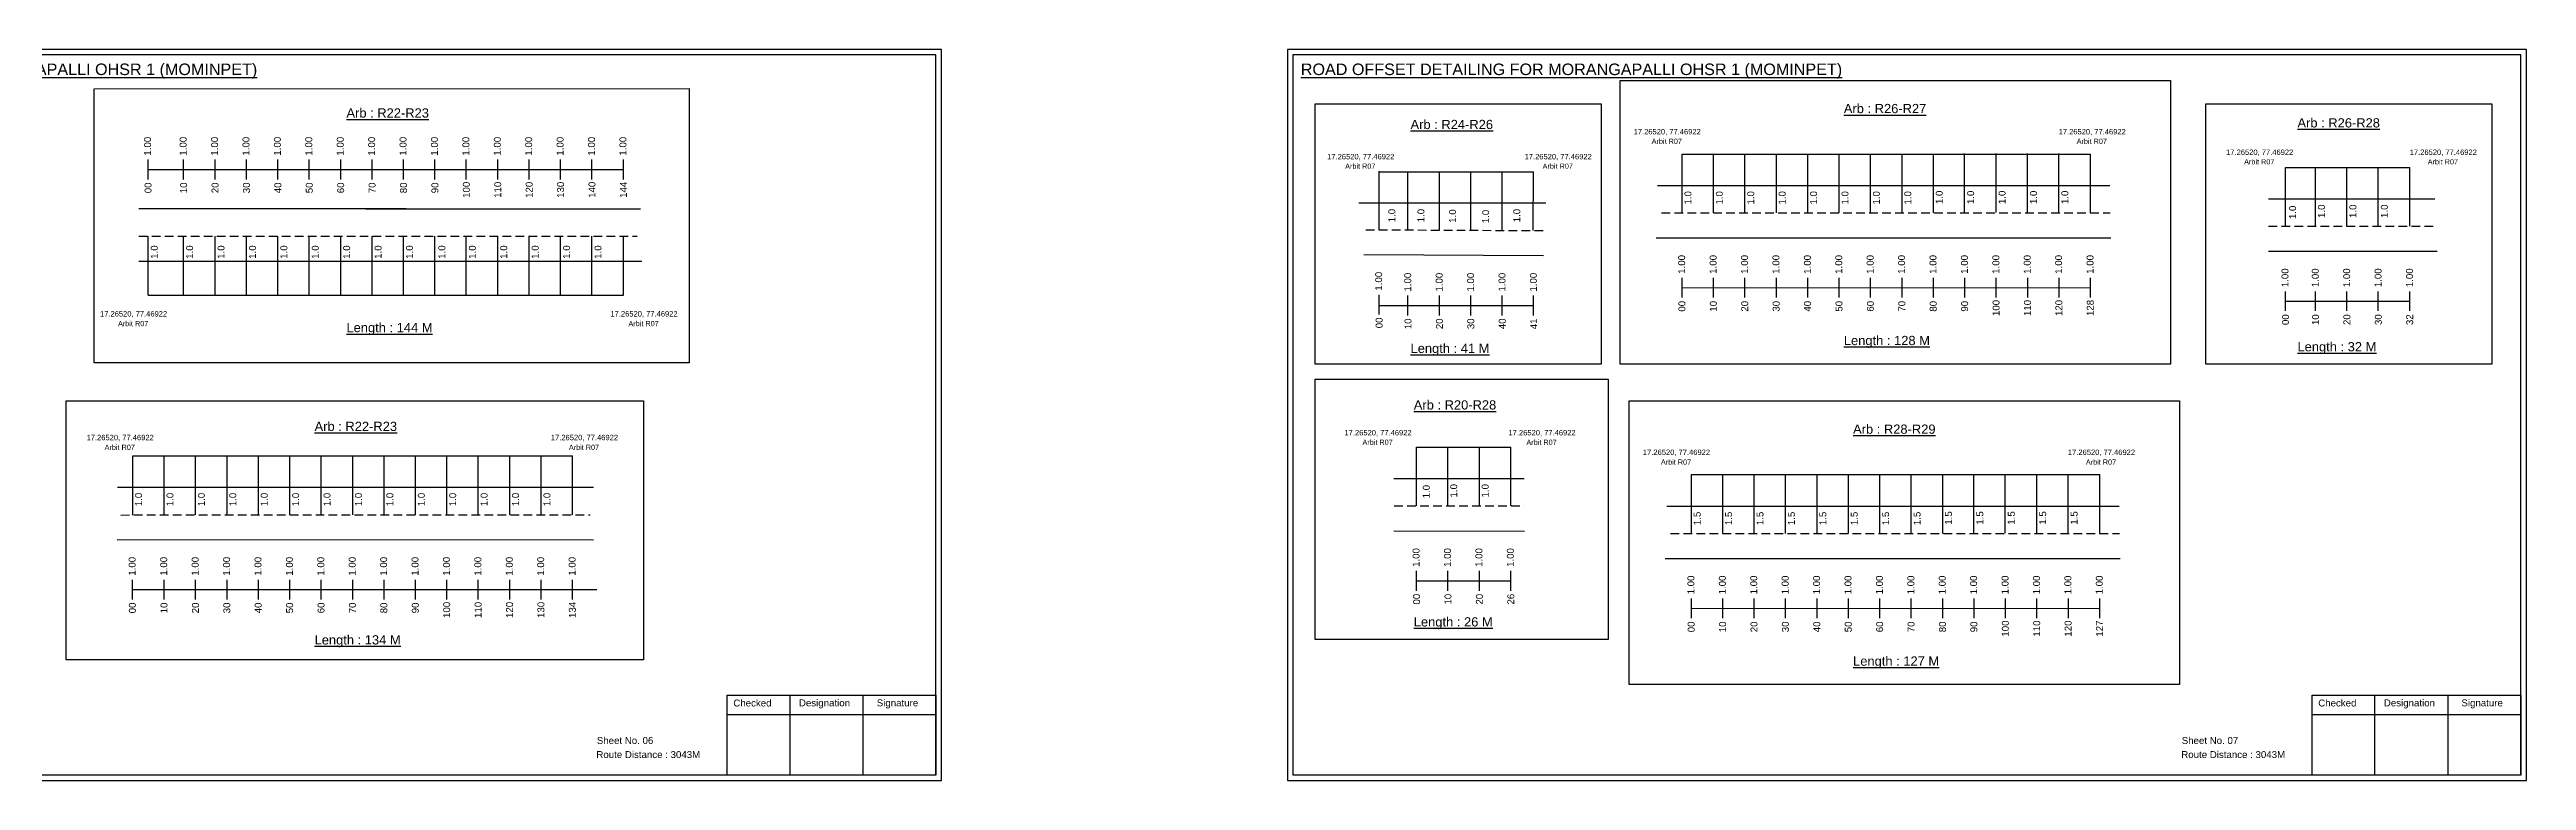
# Model space of a CAD drawing. Header units: inches. Extents: x -117 to 51867, y -12715 to 3423.
# Drawn here: x 40317 to 41390, y -1573 to -1256 of the extents above; entities that cross this region are included whole.
import ezdxf

# ---------------------------------------------------------------- set-up
doc = ezdxf.new("R2010")
doc.units = ezdxf.units.IN
doc.header["$MEASUREMENT"] = 0
doc.linetypes.add('DASHED2', pattern=[0.375, 0.25, -0.125])
for name, color, linetype in [('PDF_Geometry', 7, 'Continuous'), ('PDF_Text', 5, 'Continuous'), ('pipe', 5, 'Continuous')]:
    doc.layers.add(name, color=color, linetype=linetype)
doc.styles.add('PDF Arial', font='arial.ttf')
doc.styles.get("Standard").update_dxf_attribs({"font": 'arial.ttf'})

msp = doc.modelspace()

# ---------------------------------------------------------------- linework, layer by layer
at = {"color": 217, "true_color": 0x93278f}
for p, q in [((40359.8, -1312.1), (40359.8, -1303.5)), ((40359.8, -1307.8), (40565.6, -1307.8)), ((40375.2, -1312.1), (40375.2, -1303.5)), ((40388.8, -1312.1), (40388.8, -1303.5)), ((40402.4, -1312.1), (40402.4, -1303.5)), ((40416, -1312.1), (40416, -1303.5)), ((40429.6, -1312.1), (40429.6, -1303.5)), ((40443.2, -1312.1), (40443.2, -1303.5)), ((40456.8, -1312.1), (40456.8, -1303.5)), ((40470.4, -1312.1), (40470.4, -1303.5)), ((40484, -1312.1), (40484, -1303.5)), ((40497.6, -1312.1), (40497.6, -1303.5)), ((40511.2, -1312.1), (40511.2, -1303.5)), ((40524.8, -1312.1), (40524.8, -1303.5)), ((40538.4, -1312.1), (40538.4, -1303.5)), ((40552, -1312.1), (40552, -1303.5)), ((40565.6, -1312.1), (40565.6, -1303.5)), ((41024, -1363.3), (41024, -1354.8)), ((41024, -1359.1), (41200.8, -1359)), ((41037.6, -1363.3), (41037.6, -1354.8)), ((41051.2, -1363.3), (41051.2, -1354.8)), ((41064.8, -1363.3), (41064.8, -1354.8)), ((41078.4, -1363.3), (41078.4, -1354.8)), ((41092, -1363.3), (41092, -1354.8)), ((41105.6, -1363.3), (41105.6, -1354.8)), ((41119.2, -1363.3), (41119.2, -1354.8)), ((41132.8, -1363.3), (41132.8, -1354.8)), ((41146.4, -1363.3), (41146.4, -1354.8)), ((41160, -1363.3), (41160, -1354.8)), ((41173.6, -1363.3), (41173.6, -1354.8)), ((41187.2, -1363.3), (41187.2, -1354.8)), ((41200.8, -1363.3), (41200.8, -1354.8)), ((41285.2, -1369.1), (41285.2, -1360.6)), ((41298.2, -1369.1), (41298.2, -1360.6)), ((41311.8, -1369.1), (41311.8, -1360.6)), ((41325.4, -1369.1), (41325.4, -1360.6)), ((41339, -1369.1), (41339, -1360.6)), ((40892.8, -1370.6), (40892.8, -1362.1)), ((40892.8, -1366.7), (40959.7, -1366.7)), ((40905.3, -1371), (40905.3, -1362.4)), ((40918.9, -1371), (40918.9, -1362.4)), ((40932.5, -1371), (40932.5, -1362.4)), ((40946.1, -1371), (40946.1, -1362.4)), ((40959.7, -1371), (40959.7, -1362.4)), ((41285.2, -1364.9), (41339, -1364.8)), ((40353.1, -1494.1), (40353.1, -1485.6)), ((40353.1, -1489.8), (40554.1, -1489.8)), ((40366.8, -1494.1), (40366.8, -1485.6)), ((40380.4, -1494.1), (40380.4, -1485.6)), ((40394, -1494.1), (40394, -1485.6)), ((40407.6, -1494.1), (40407.6, -1485.6)), ((40421.2, -1494.1), (40421.2, -1485.6)), ((40434.8, -1494.1), (40434.8, -1485.6)), ((40448.4, -1494.1), (40448.4, -1485.6)), ((40462, -1494.1), (40462, -1485.6)), ((40475.6, -1494.1), (40475.6, -1485.6)), ((40489.2, -1494.1), (40489.2, -1485.6)), ((40502.8, -1494.1), (40502.8, -1485.6)), ((40516.4, -1494.1), (40516.4, -1485.6)), ((40530, -1494.1), (40530, -1485.6)), ((40543.6, -1494.1), (40543.6, -1485.6)), ((40909, -1490.3), (40909, -1481.7)), ((40909, -1486), (40949.8, -1486)), ((40922.6, -1490.3), (40922.6, -1481.7)), ((40936.2, -1490.3), (40936.2, -1481.7)), ((40949.8, -1490.3), (40949.8, -1481.7)), ((41028, -1502.2), (41028, -1493.7)), ((41028, -1498), (41204.8, -1497.9)), ((41041.6, -1502.2), (41041.6, -1493.7)), ((41055.2, -1502.2), (41055.2, -1493.7)), ((41068.8, -1502.2), (41068.8, -1493.7)), ((41082.4, -1502.2), (41082.4, -1493.7)), ((41096, -1502.2), (41096, -1493.7)), ((41109.6, -1502.2), (41109.6, -1493.7)), ((41123.2, -1502.2), (41123.2, -1493.7)), ((41136.8, -1502.2), (41136.8, -1493.7)), ((41150.4, -1502.2), (41150.4, -1493.7)), ((41164, -1502.2), (41164, -1493.7)), ((41177.6, -1502.2), (41177.6, -1493.7)), ((41191.2, -1502.2), (41191.2, -1493.7)), ((41204.8, -1502.2), (41204.8, -1493.7))]:
    msp.add_line(p, q, dxfattribs=at)
at = {"color": 5}
for p, q in [((41024, -1301.1), (41200.8, -1301.1)), ((41285.2, -1306.9), (41339, -1306.9)), ((40892.8, -1308.8), (40959.7, -1308.8)), ((40359.8, -1362.2), (40565.6, -1362.2)), ((40353.2, -1431.9), (40543.6, -1431.9)), ((40909, -1428.1), (40949.8, -1428.1)), ((41028, -1440), (41204.8, -1440))]:
    msp.add_line(p, q, dxfattribs=at)
for p, q in [((41024, -1326.6), (41024, -1301.1)), ((41037.6, -1326.6), (41037.6, -1301.1)), ((41051.2, -1326.6), (41051.2, -1301.1)), ((41064.8, -1326.6), (41064.8, -1301.1)), ((41078.4, -1326.6), (41078.4, -1301.1)), ((41092, -1326.6), (41092, -1301.1)), ((41105.6, -1326.6), (41105.6, -1301.1)), ((41119.2, -1326.6), (41119.2, -1301.1)), ((41132.8, -1326.6), (41132.8, -1301.1)), ((41146.3, -1326.4), (41146.3, -1300.9)), ((41159.9, -1326.4), (41159.9, -1300.9)), ((41173.5, -1326.4), (41173.5, -1300.9)), ((41187.1, -1326.4), (41187.1, -1300.9)), ((41200.8, -1326.6), (41200.8, -1301.1)), ((41285.2, -1332.4), (41285.2, -1306.9)), ((41298.2, -1332.4), (41298.2, -1306.9)), ((41311.8, -1332.4), (41311.8, -1306.9)), ((41325.4, -1332.4), (41325.4, -1306.9)), ((41339, -1332.4), (41339, -1306.9)), ((40892.8, -1334), (40892.8, -1308.5)), ((40905.3, -1334.1), (40905.3, -1308.8)), ((40918.9, -1334.1), (40918.9, -1308.8)), ((40932.5, -1334), (40932.5, -1308.8)), ((40946.1, -1334.3), (40946.1, -1308.8)), ((40959.5, -1334.3), (40959.7, -1308.8)), ((41013.3, -1314.7), (41209.1, -1314.7)), ((40471.6, -1324.8), (40355.8, -1324.8)), ((40454.1, -1324.8), (40573, -1324.8)), ((40965, -1322.4), (40884, -1322.4)), ((41277.9, -1320.5), (41349.9, -1320.5)), ((40359.8, -1362.2), (40359.8, -1336.7)), ((40375.2, -1362.2), (40375.2, -1336.7)), ((40388.8, -1362.2), (40388.8, -1336.7)), ((40402.4, -1362.2), (40402.4, -1336.7)), ((40416, -1362.2), (40416, -1336.7)), ((40429.6, -1362.2), (40429.6, -1336.7)), ((40443.2, -1362.2), (40443.2, -1336.7)), ((40456.8, -1362.2), (40456.8, -1336.7)), ((40470.4, -1362.2), (40470.4, -1336.7)), ((40484, -1362.2), (40484, -1336.7)), ((40497.6, -1362.2), (40497.6, -1336.7)), ((40511.2, -1362.2), (40511.2, -1336.7)), ((40524.8, -1362.2), (40524.8, -1336.7)), ((40538.4, -1362.2), (40538.4, -1336.7)), ((40552, -1362.2), (40552, -1336.7)), ((40565.6, -1362.2), (40565.6, -1336.7)), ((41012.7, -1337.4), (41209.6, -1337.4)), ((40355.8, -1347.5), (40573.6, -1347.5)), ((40886.2, -1344.6), (40964, -1345.1)), ((41277.9, -1343.2), (41350.9, -1343.2)), ((40353.2, -1457.5), (40353.2, -1431.9)), ((40366.8, -1457.4), (40366.8, -1431.9)), ((40380.4, -1457.4), (40380.4, -1431.9)), ((40394, -1457.4), (40394, -1431.9)), ((40407.6, -1457.4), (40407.6, -1431.9)), ((40421.2, -1457.4), (40421.2, -1431.9)), ((40434.8, -1457.4), (40434.8, -1431.9)), ((40448.4, -1457.4), (40448.4, -1431.9)), ((40462, -1457.4), (40462, -1431.9)), ((40475.6, -1457.4), (40475.6, -1431.9)), ((40489.2, -1457.4), (40489.2, -1431.9)), ((40502.8, -1457.4), (40502.8, -1431.9)), ((40516.4, -1457.4), (40516.4, -1431.9)), ((40530, -1457.4), (40530, -1431.9)), ((40543.6, -1457.4), (40543.6, -1431.9)), ((40909, -1453.6), (40909, -1428.1)), ((40922.6, -1453.6), (40922.6, -1428.1)), ((40936.2, -1453.6), (40936.2, -1428.1)), ((40949.8, -1453.6), (40949.8, -1428.1)), ((40346.6, -1445.5), (40552.7, -1445.5)), ((40899.1, -1441.7), (40955.6, -1441.7)), ((41028, -1465.5), (41028, -1440)), ((41041.6, -1465.5), (41041.6, -1440)), ((41055.2, -1465.5), (41055.2, -1440)), ((41068.8, -1465.5), (41068.8, -1440)), ((41082.4, -1465.5), (41082.4, -1440)), ((41096, -1465.5), (41096, -1440)), ((41109.6, -1465.5), (41109.6, -1440)), ((41123.2, -1465.5), (41123.2, -1440)), ((41136.8, -1465.5), (41136.8, -1440)), ((41150.3, -1465.4), (41150.3, -1439.8)), ((41163.9, -1465.4), (41163.9, -1439.8)), ((41177.5, -1465.4), (41177.5, -1439.8)), ((41191.1, -1465.4), (41191.1, -1439.8)), ((41204.8, -1465.5), (41204.8, -1440)), ((41017.3, -1453.7), (41213.2, -1453.7)), ((40346.5, -1468.1), (40552.7, -1468.2)), ((40899.1, -1464.4), (40955.8, -1464.5)), ((41016.7, -1476.3), (41213.6, -1476.3))]:
    msp.add_line(p, q)
at = {"linetype": 'DASHED2', "ltscale": 15}
for p, q in [((41015, -1326.6), (41209.3, -1326.6)), ((40355.8, -1336.7), (40571.5, -1336.7)), ((40887, -1333.9), (40965.2, -1334.3)), ((41277.9, -1332.4), (41350.4, -1332.4)), ((40348, -1457.5), (40551.2, -1457.4)), ((40899.3, -1453.6), (40955.6, -1453.6)), ((41019, -1465.5), (41213.3, -1465.5))]:
    msp.add_line(p, q, dxfattribs=at)
for points in [[(40336.5, -1272.8), (40594.1, -1272.7), (40594.1, -1391.6), (40336.5, -1391.6)], [(40865.1, -1279.4), (40988.9, -1279.4), (40988.9, -1392.1), (40865.1, -1392.1)], [(41250.7, -1279.4), (41374.5, -1279.4), (41374.5, -1392.1), (41250.7, -1392.1)], [(40865.1, -1398.7), (40991.9, -1398.7), (40991.9, -1511.4), (40865.1, -1511.4)], [(40324.4, -1408), (40574.3, -1408), (40574.3, -1520.3), (40324.4, -1520.3)]]:
    msp.add_lwpolyline(points, close=True)
at = {"layer": 'PDF_Geometry'}
for points in [[(40166.9, -1255.8), (40166.9, -1572.5), (40703.4, -1572.5), (40703.4, -1255.8)], [(40169.2, -1258.1), (40169.2, -1570.1), (40700.9, -1570.1), (40700.9, -1258.1)], [(40853.1, -1255.8), (40853.1, -1572.5), (41389.5, -1572.5), (41389.5, -1255.8)], [(40855.4, -1258.1), (40855.4, -1570.1), (41387.1, -1570.1), (41387.1, -1258.1)]]:
    msp.add_lwpolyline(points, close=True, dxfattribs=at)
at = {"layer": 'PDF_Geometry', "color": 242, "true_color": 0xcc1f26}
for points in [[(40700.9, -1570.2), (40610.6, -1570.2), (40610.6, -1535.6), (40700.9, -1535.6)], [(41387.1, -1570.2), (41296.8, -1570.2), (41296.8, -1535.6), (41387.1, -1535.6)]]:
    msp.add_lwpolyline(points, close=True, dxfattribs=at)
for points in [[(40610.6, -1544), (40700.9, -1544)], [(40637.6, -1535.6), (40637.6, -1570.2)], [(40669.3, -1535.6), (40669.3, -1570.2)], [(41296.8, -1544), (41387.1, -1544)], [(41323.8, -1535.6), (41323.8, -1570.2)], [(41355.5, -1535.6), (41355.5, -1570.2)]]:
    msp.add_lwpolyline(points, dxfattribs=at)
at = {"layer": 'pipe', "color": 0}
for points in [[(40997.1, -1269.2), (41235.4, -1269.2), (41235.4, -1392.1), (40997.1, -1392.1)], [(41001.1, -1408.1), (41239.4, -1408.1), (41239.4, -1531), (41001.1, -1531)]]:
    msp.add_lwpolyline(points, close=True, dxfattribs=at)

# ---------------------------------------------------------------- texts
at = {"color": 242, "true_color": 0xcd2027}
for s, height, p in [('%%UROAD OFFSET DETAILING FOR MORANGAPALLI OHSR 1 (MOMINPET)', 5, (40172.7, -1266.9)), ('%%UROAD OFFSET DETAILING FOR MORANGAPALLI OHSR 1 (MOMINPET)', 5, (40858.9, -1266.9)), ('%%UArb : R22-R23', 4, (40445.7, -1285.3)), ('%%UArb : R24-R26', 4, (40906.4, -1290.3)), ('%%UArb : R26-R27', 4, (41094, -1283.4)), ('%%UArb : R26-R28', 4, (41290.4, -1289.6)), ('%%ULength : 144 M', 4, (40445.7, -1378.3)), ('%%ULength : 41 M', 4, (40906.4, -1387.3)), ('%%ULength : 128 M', 4, (41094, -1383.9)), ('%%ULength : 32 M', 4, (41290.4, -1386.6)), ('%%UArb : R20-R28', 4, (40907.8, -1411.8)), ('%%UArb : R22-R23', 4, (40431.9, -1421.1)), ('%%UArb : R28-R29', 4, (41098, -1422.3)), ('%%ULength : 134 M', 4, (40431.9, -1513.6)), ('%%ULength : 26 M', 4, (40907.8, -1505.8)), ('%%ULength : 127 M', 4, (41098, -1522.8))]:
    msp.add_text(s, height=height, dxfattribs=at).set_placement(p)
at = {"color": 217, "true_color": 0x93278f}
for s, p in [('1.00', (40361.1, -1301.8)), ('1.00', (40376.5, -1301.8)), ('1.00', (40390.1, -1301.8)), ('1.00', (40403.7, -1301.8)), ('1.00', (40417.3, -1301.8)), ('1.00', (40430.9, -1301.8)), ('1.00', (40444.5, -1301.8)), ('1.00', (40458.1, -1301.8)), ('1.00', (40471.7, -1301.8)), ('1.00', (40485.3, -1301.8)), ('1.00', (40498.9, -1301.8)), ('1.00', (40512.5, -1301.8)), ('1.00', (40526.1, -1301.8)), ('1.00', (40539.7, -1301.8)), ('1.00', (40553.3, -1301.8)), ('1.00', (40566.9, -1301.8)), ('00', (40361.3, -1318.1)), ('10', (40376.7, -1318.1)), ('20', (40390.3, -1318.1)), ('30', (40403.9, -1318.1)), ('40', (40417.5, -1318.1)), ('50', (40431.1, -1318.1)), ('60', (40444.7, -1318.1)), ('70', (40458.3, -1318.1)), ('80', (40471.9, -1318.1)), ('90', (40485.5, -1318.1)), ('100', (40499.1, -1320.1)), ('110', (40512.7, -1320.1)), ('120', (40526.3, -1320.1)), ('130', (40539.9, -1320.1)), ('140', (40553.5, -1320.1)), ('144', (40567.1, -1320.1)), ('1.00', (41025.3, -1353)), ('1.00', (41038.9, -1353)), ('1.00', (41052.5, -1353)), ('1.00', (41066.1, -1353)), ('1.00', (41079.7, -1353)), ('1.00', (41093.3, -1353)), ('1.00', (41106.9, -1353)), ('1.00', (41120.5, -1353)), ('1.00', (41134.1, -1353)), ('1.00', (41147.7, -1353)), ('1.00', (41161.3, -1353)), ('1.00', (41174.9, -1353)), ('1.00', (41188.5, -1353)), ('1.00', (41202.1, -1353)), ('1.00', (41286.5, -1358.8)), ('1.00', (41299.6, -1358.8)), ('1.00', (41313.2, -1358.8)), ('1.00', (41326.8, -1358.8)), ('1.00', (41340.4, -1358.8)), ('1.00', (40894.1, -1360.3)), ('1.00', (40906.7, -1360.7)), ('1.00', (40920.3, -1360.7)), ('1.00', (40933.9, -1360.7)), ('1.00', (40947.5, -1360.7)), ('1.00', (40961.1, -1360.7)), ('00', (40894.3, -1376.6)), ('10', (40906.8, -1377)), ('20', (40920.4, -1377)), ('30', (40934, -1377)), ('40', (40947.6, -1377)), ('41', (40961.2, -1377)), ('00', (41025.4, -1369.4)), ('10', (41039, -1369.4)), ('20', (41052.6, -1369.4)), ('30', (41066.2, -1369.4)), ('40', (41079.8, -1369.4)), ('50', (41093.4, -1369.4)), ('60', (41107, -1369.4)), ('70', (41120.6, -1369.4)), ('80', (41134.2, -1369.4)), ('90', (41147.8, -1369.4)), ('100', (41161.4, -1371.3)), ('110', (41175, -1371.3)), ('120', (41188.6, -1371.3)), ('128', (41202.2, -1371.3)), ('00', (41286.7, -1375.2)), ('10', (41299.7, -1375.2)), ('20', (41313.3, -1375.2)), ('30', (41326.9, -1375.2)), ('32', (41340.5, -1375.2)), ('1.00', (40354.4, -1483.8)), ('1.00', (40368.1, -1483.8)), ('1.00', (40381.7, -1483.8)), ('1.00', (40395.3, -1483.8)), ('1.00', (40408.9, -1483.8)), ('1.00', (40422.5, -1483.8)), ('1.00', (40436.1, -1483.8)), ('1.00', (40449.7, -1483.8)), ('1.00', (40463.3, -1483.8)), ('1.00', (40476.9, -1483.8)), ('1.00', (40490.5, -1483.8)), ('1.00', (40504.1, -1483.8)), ('1.00', (40517.7, -1483.8)), ('1.00', (40531.3, -1483.8)), ('1.00', (40544.9, -1483.8)), ('1.00', (40910.3, -1480)), ('1.00', (40923.9, -1480)), ('1.00', (40937.5, -1480)), ('1.00', (40951.1, -1480)), ('1.00', (41029.3, -1491.9)), ('1.00', (41042.9, -1491.9)), ('1.00', (41056.5, -1491.9)), ('1.00', (41070.1, -1491.9)), ('1.00', (41083.7, -1491.9)), ('1.00', (41097.3, -1491.9)), ('1.00', (41110.9, -1491.9)), ('1.00', (41124.5, -1491.9)), ('1.00', (41138.1, -1491.9)), ('1.00', (41151.7, -1491.9)), ('1.00', (41165.3, -1491.9)), ('1.00', (41178.9, -1491.9)), ('1.00', (41192.5, -1491.9)), ('1.00', (41206.1, -1491.9)), ('00', (40354.5, -1500.1)), ('10', (40368.2, -1500.1)), ('20', (40381.8, -1500.1)), ('30', (40395.4, -1500.1)), ('40', (40409, -1500.1)), ('50', (40422.6, -1500.1)), ('60', (40436.2, -1500.1)), ('70', (40449.8, -1500.1)), ('80', (40463.4, -1500.1)), ('90', (40477, -1500.1)), ('100', (40490.6, -1502.1)), ('110', (40504.2, -1502.1)), ('120', (40517.8, -1502.1)), ('130', (40531.4, -1502.1)), ('134', (40545, -1502.1)), ('00', (40910.5, -1496.3)), ('10', (40924.1, -1496.3)), ('20', (40937.7, -1496.3)), ('26', (40951.3, -1496.3)), ('00', (41029.4, -1508.3)), ('10', (41043, -1508.3)), ('20', (41056.6, -1508.3)), ('30', (41070.2, -1508.3)), ('40', (41083.8, -1508.3)), ('50', (41097.4, -1508.3)), ('60', (41111, -1508.3)), ('70', (41124.6, -1508.3)), ('80', (41138.2, -1508.3)), ('90', (41151.8, -1508.3)), ('100', (41165.4, -1510.2)), ('110', (41179, -1510.2)), ('120', (41192.6, -1510.2)), ('127', (41206.2, -1510.2))]:
    msp.add_text(s, height=3, rotation=90, dxfattribs=at).set_placement(p)
at = {"color": 5}
for s, height, p in [('17.26520, 77.46922', 2.34, (41003, -1292.6)), ('Arbit R07', 2.25, (41010.8, -1296.7)), ('17.26520, 77.46922', 2.34, (41187, -1292.6)), ('Arbit R07', 2.25, (41194.8, -1296.7)), ('17.26520, 77.46922', 2.34, (40870.3, -1303.4)), ('Arbit R07', 2.25, (40878.1, -1307.5)), ('17.26520, 77.46922', 2.34, (40955.8, -1303.4)), ('Arbit R07', 2.25, (40963.6, -1307.5)), ('17.26520, 77.46922', 2.34, (41259.5, -1301.5)), ('Arbit R07', 2.25, (41267.3, -1305.6)), ('17.26520, 77.46922', 2.34, (41339, -1301.5)), ('Arbit R07', 2.25, (41346.8, -1305.6)), ('17.26520, 77.46922', 2.34, (40339, -1371.5)), ('17.26520, 77.46922', 2.34, (40560, -1371.5)), ('Arbit R07', 2.25, (40346.8, -1375.7)), ('Arbit R07', 2.25, (40567.8, -1375.7)), ('17.26520, 77.46922', 2.34, (40333.2, -1425.1)), ('17.26520, 77.46922', 2.34, (40534.2, -1425.1)), ('17.26520, 77.46922', 2.34, (40877.8, -1423)), ('Arbit R07', 2.25, (40885.6, -1427.1)), ('17.26520, 77.46922', 2.34, (40948.8, -1423)), ('Arbit R07', 2.25, (40956.6, -1427.1)), ('Arbit R07', 2.25, (40341, -1429.3)), ('Arbit R07', 2.25, (40542, -1429.3)), ('17.26520, 77.46922', 2.34, (41007, -1431.5)), ('Arbit R07', 2.25, (41014.8, -1435.7)), ('17.26520, 77.46922', 2.34, (41191, -1431.5)), ('Arbit R07', 2.25, (41198.8, -1435.7))]:
    msp.add_text(s, height=height, dxfattribs=at).set_placement(p)
for s, p in [('1.0', (41028, -1323)), ('1.0', (41041.6, -1323)), ('1.0', (41055.2, -1323)), ('1.0', (41068.8, -1323)), ('1.0', (41082.4, -1323)), ('1.0', (41096, -1323)), ('1.0', (41109.6, -1323)), ('1.0', (41123.2, -1323)), ('1.0', (41136.8, -1322.8)), ('1.0', (41150.4, -1322.8)), ('1.0', (41164, -1322.8)), ('1.0', (41177.6, -1322.8)), ('1.0', (41191.2, -1322.8)), ('1.0', (40899.8, -1330.7)), ('1.0', (40912.4, -1330.7)), ('1.0', (40926.1, -1330.9)), ('1.0', (40940.4, -1331.1)), ('1.0', (40953.9, -1330.7)), ('1.0', (41289.8, -1329.3)), ('1.0', (41302.3, -1328.8)), ('1.0', (41315.9, -1328.8)), ('1.0', (41329.5, -1328.8)), ('1.0', (40364, -1346.5)), ('1.0', (40379.3, -1346.5)), ('1.0', (40392.9, -1346.5)), ('1.0', (40406.5, -1346.5)), ('1.0', (40420.1, -1346.5)), ('1.0', (40433.7, -1346.5)), ('1.0', (40447.3, -1346.5)), ('1.0', (40460.9, -1346.5)), ('1.0', (40474.5, -1346.5)), ('1.0', (40488.5, -1346.5)), ('1.0', (40501.7, -1346.5)), ('1.0', (40515.3, -1346.5)), ('1.0', (40528.9, -1346.5)), ('1.0', (40542.5, -1346.5)), ('1.0', (40556.1, -1346.5)), ('1.0', (40914.7, -1450.3)), ('1.0', (40926.6, -1449.9)), ('1.0', (40940.2, -1449.9)), ('1.0', (40357.2, -1453.7)), ('1.0', (40370.8, -1453.7)), ('1.0', (40384.4, -1453.7)), ('1.0', (40398, -1453.7)), ('1.0', (40411.6, -1453.7)), ('1.0', (40425.2, -1453.7)), ('1.0', (40438.8, -1453.7)), ('1.0', (40452.4, -1453.7)), ('1.0', (40466, -1453.7)), ('1.0', (40479.6, -1453.7)), ('1.0', (40493.2, -1453.7)), ('1.0', (40506.8, -1453.7)), ('1.0', (40520.4, -1453.7)), ('1.0', (40534, -1453.7)), ('1.5', (41032, -1461.9)), ('1.5', (41045.6, -1461.9)), ('1.5', (41059.2, -1461.9)), ('1.5', (41072.8, -1461.9)), ('1.5', (41086.4, -1461.9)), ('1.5', (41100, -1461.9)), ('1.5', (41113.6, -1461.9)), ('1.5', (41127.2, -1461.9)), ('1.5', (41140.8, -1461.7)), ('1.5', (41154.4, -1461.7)), ('1.5', (41168, -1461.7)), ('1.5', (41181.6, -1461.7)), ('1.5', (41195.2, -1461.7))]:
    msp.add_text(s, height=3, rotation=90).set_placement(p)
for s, p in [('Sheet No. 06', (40554.1, -1556.7)), ('Sheet No. 07', (41240.3, -1556.7)), ('Route Distance : 3043M', (40553.9, -1562.8)), ('Route Distance : 3043M', (41240.1, -1562.8))]:
    msp.add_text(s, height=3).set_placement(p)
at = {"layer": 'PDF_Text', "color": 7, "attachment_point": 7, "style": 'PDF Arial'}
for s, insert, char_height in [('Checked', (40613.2, -1540.5), 3), ('Designation', (40641.6, -1541.3), 3.001), ('Signature', (40675.3, -1541.3), 3), ('Checked', (41299.4, -1540.5), 3), ('Designation', (41327.8, -1541.3), 3.001), ('Signature', (41361.4, -1541.3), 3)]:
    msp.add_mtext(s, dxfattribs=dict(at, insert=insert, char_height=char_height))

doc.saveas('drawing.dxf')
